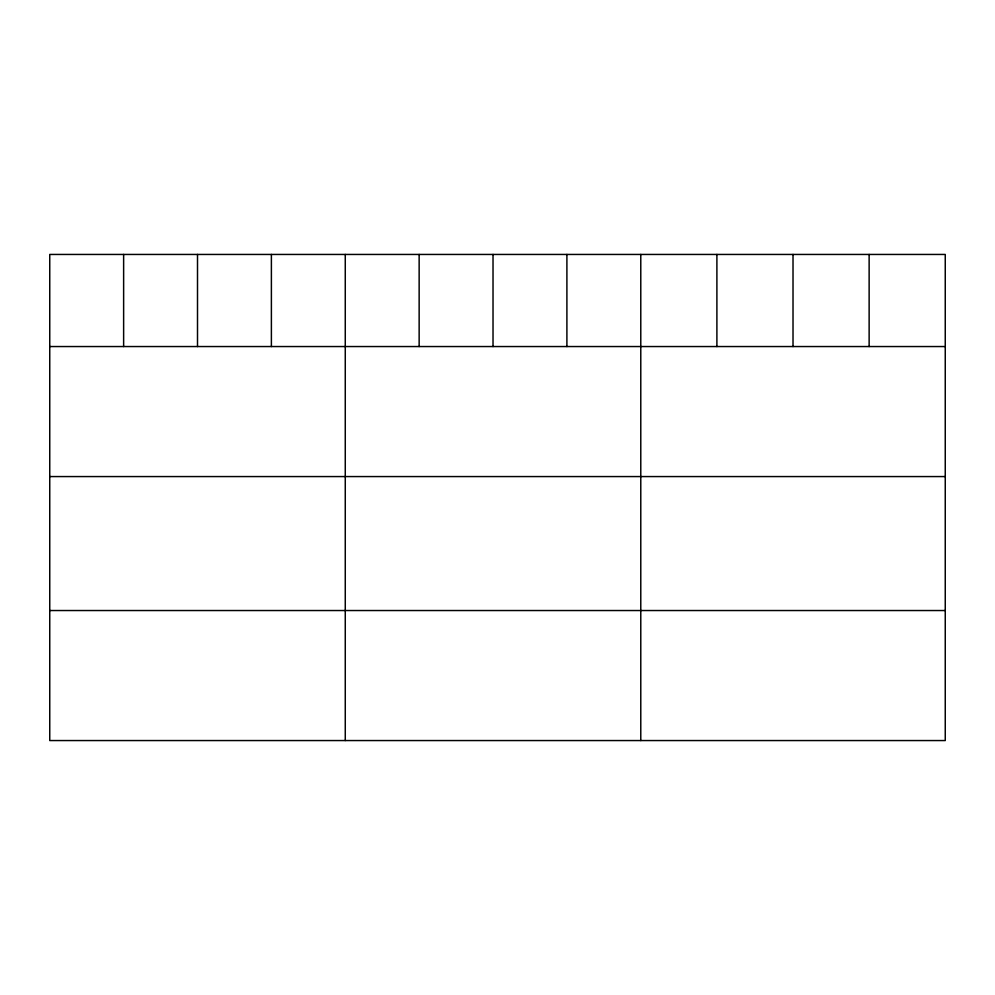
<?xml version="1.0" encoding="UTF-8"?>
<svg xmlns="http://www.w3.org/2000/svg" width="995" height="995" viewBox="0 0 995 995"><rect width="100%" height="100%" fill="white"/><g stroke="black" fill="none" stroke-linecap="round" stroke-linejoin="round"><path stroke-width="1.49" d="M945.25 346.546L945.25 740.554L49.75 740.554L49.75 254.446L945.25 254.446L945.25 346.546L49.75 346.546M49.75 476.568L945.25 476.568M49.75 610.532L945.25 610.532M869.132 254.446L869.132 346.546M793.015 254.446L793.015 346.546M716.897 254.446L716.897 346.546M640.78 254.446L640.78 740.554M566.901 254.446L566.901 346.546M493.022 254.446L493.022 346.546M419.144 254.446L419.144 346.546M345.265 254.446L345.265 740.554M271.386 254.446L271.386 346.546M197.507 254.446L197.507 346.546M123.629 254.446L123.629 346.546"/></g></svg>
